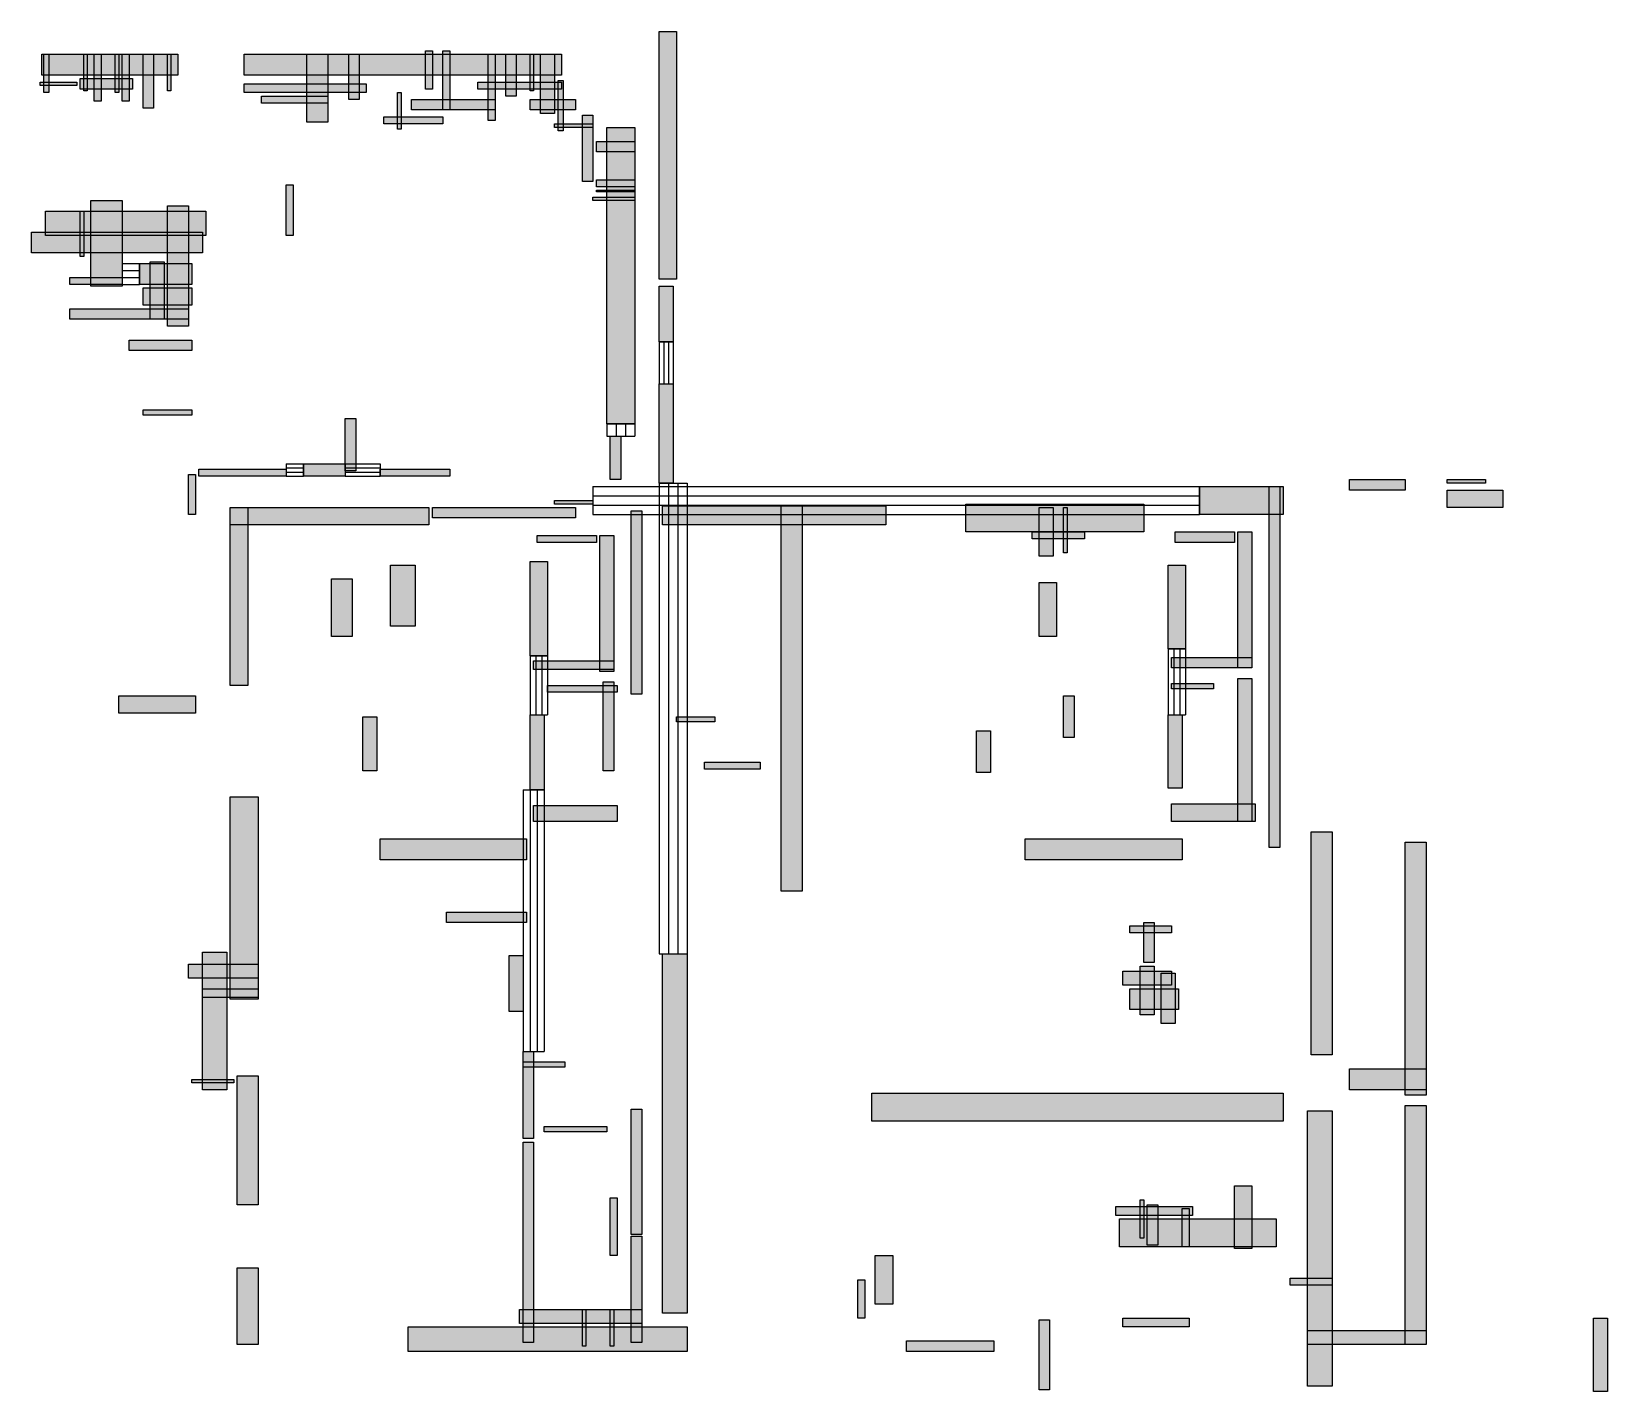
# Model space of a CAD drawing. Header units: millimetres. Extents: x 211 to 12232, y 933 to 12628.
# Drawn here: x 4277 to 12232, y 5764 to 12628 of the extents above; entities that cross this region are included whole.
import ezdxf

# ---------------------------------------------------------------- set-up
doc = ezdxf.new("R2010")
doc.units = ezdxf.units.MM
doc.layers.add('WALL', color=7, linetype='Continuous')
doc.layers.add('WINDOW', color=5, linetype='Continuous')

msp = doc.modelspace()

# ---------------------------------------------------------------- hatches: boundary and pattern name
at = {"layer": 'WALL'}
h = msp.add_hatch(color=256, dxfattribs=at)
h.dxf.hatch_style = 1
h.paths.add_polyline_path([(7444.8, 12628), (7532.8, 12628), (7532.8, 11378.4), (7444.8, 11378.4)])
h = msp.add_hatch(color=256, dxfattribs=at)
h.dxf.hatch_style = 1
h.paths.add_polyline_path([(4329.6, 12513.6), (5016, 12513.6), (5016, 12408), (4329.6, 12408)])
h = msp.add_hatch(color=256, dxfattribs=at)
h.dxf.hatch_style = 1
h.paths.add_polyline_path([(4338.4, 12513.6), (4364.8, 12513.6), (4364.8, 12320), (4338.4, 12320)])
h = msp.add_hatch(color=256, dxfattribs=at)
h.dxf.hatch_style = 1
h.paths.add_polyline_path([(4540.8, 12513.6), (4558.4, 12513.6), (4558.4, 12328.8), (4540.8, 12328.8)])
h = msp.add_hatch(color=256, dxfattribs=at)
h.dxf.hatch_style = 1
h.paths.add_polyline_path([(4593.6, 12513.6), (4628.8, 12513.6), (4628.8, 12276), (4593.6, 12276)])
h = msp.add_hatch(color=256, dxfattribs=at)
h.dxf.hatch_style = 1
h.paths.add_polyline_path([(4699.2, 12513.6), (4716.8, 12513.6), (4716.8, 12320), (4699.2, 12320)])
h = msp.add_hatch(color=256, dxfattribs=at)
h.dxf.hatch_style = 1
h.paths.add_polyline_path([(4734.4, 12513.6), (4769.6, 12513.6), (4769.6, 12276), (4734.4, 12276)])
h = msp.add_hatch(color=256, dxfattribs=at)
h.dxf.hatch_style = 1
h.paths.add_polyline_path([(4840, 12513.6), (4892.8, 12513.6), (4892.8, 12240.8), (4840, 12240.8)])
h = msp.add_hatch(color=256, dxfattribs=at)
h.dxf.hatch_style = 1
h.paths.add_polyline_path([(4963.2, 12513.6), (4980.8, 12513.6), (4980.8, 12328.8), (4963.2, 12328.8)])
h = msp.add_hatch(color=256, dxfattribs=at)
h.dxf.hatch_style = 1
h.paths.add_polyline_path([(5350.4, 12513.6), (6952, 12513.6), (6952, 12408), (5350.4, 12408)])
h = msp.add_hatch(color=256, dxfattribs=at)
h.dxf.hatch_style = 1
h.paths.add_polyline_path([(5667.2, 12513.6), (5772.8, 12513.6), (5772.8, 12170.4), (5667.2, 12170.4)])
h = msp.add_hatch(color=256, dxfattribs=at)
h.dxf.hatch_style = 1
h.paths.add_polyline_path([(5878.4, 12513.6), (5931.2, 12513.6), (5931.2, 12284.8), (5878.4, 12284.8)])
h = msp.add_hatch(color=256, dxfattribs=at)
h.dxf.hatch_style = 1
h.paths.add_polyline_path([(6265.6, 12531.2), (6300.8, 12531.2), (6300.8, 12337.6), (6265.6, 12337.6)])
h = msp.add_hatch(color=256, dxfattribs=at)
h.dxf.hatch_style = 1
h.paths.add_polyline_path([(6353.6, 12531.2), (6388.8, 12531.2), (6388.8, 12232), (6353.6, 12232)])
h = msp.add_hatch(color=256, dxfattribs=at)
h.dxf.hatch_style = 1
h.paths.add_polyline_path([(6582.4, 12513.6), (6617.6, 12513.6), (6617.6, 12179.2), (6582.4, 12179.2)])
h = msp.add_hatch(color=256, dxfattribs=at)
h.dxf.hatch_style = 1
h.paths.add_polyline_path([(6670.4, 12513.6), (6723.2, 12513.6), (6723.2, 12302.4), (6670.4, 12302.4)])
h = msp.add_hatch(color=256, dxfattribs=at)
h.dxf.hatch_style = 1
h.paths.add_polyline_path([(6793.6, 12513.6), (6811.2, 12513.6), (6811.2, 12328.8), (6793.6, 12328.8)])
h = msp.add_hatch(color=256, dxfattribs=at)
h.dxf.hatch_style = 1
h.paths.add_polyline_path([(6846.4, 12513.6), (6916.8, 12513.6), (6916.8, 12214.4), (6846.4, 12214.4)])
h = msp.add_hatch(color=256, dxfattribs=at)
h.dxf.hatch_style = 1
h.paths.add_polyline_path([(4320.8, 12372.8), (4505.6, 12372.8), (4505.6, 12355.2), (4320.8, 12355.2)])
h = msp.add_hatch(color=256, dxfattribs=at)
h.dxf.hatch_style = 1
h.paths.add_polyline_path([(4523.2, 12390.4), (4787.2, 12390.4), (4787.2, 12337.6), (4523.2, 12337.6)])
h = msp.add_hatch(color=256, dxfattribs=at)
h.dxf.hatch_style = 1
h.paths.add_polyline_path([(5350.4, 12364), (5966.4, 12364), (5966.4, 12320), (5350.4, 12320)])
h = msp.add_hatch(color=256, dxfattribs=at)
h.dxf.hatch_style = 1
h.paths.add_polyline_path([(6529.6, 12372.8), (6952, 12372.8), (6952, 12337.6), (6529.6, 12337.6)])
h = msp.add_hatch(color=256, dxfattribs=at)
h.dxf.hatch_style = 1
h.paths.add_polyline_path([(6934.4, 12381.6), (6960.8, 12381.6), (6960.8, 12126.4), (6934.4, 12126.4)])
h = msp.add_hatch(color=256, dxfattribs=at)
h.dxf.hatch_style = 1
h.paths.add_polyline_path([(5438.4, 12302.4), (5772.8, 12302.4), (5772.8, 12267.2), (5438.4, 12267.2)])
h = msp.add_hatch(color=256, dxfattribs=at)
h.dxf.hatch_style = 1
h.paths.add_polyline_path([(6124.8, 12320), (6142.4, 12320), (6142.4, 12135.2), (6124.8, 12135.2)])
h = msp.add_hatch(color=256, dxfattribs=at)
h.dxf.hatch_style = 1
h.paths.add_polyline_path([(6195.2, 12284.8), (6617.6, 12284.8), (6617.6, 12232), (6195.2, 12232)])
h = msp.add_hatch(color=256, dxfattribs=at)
h.dxf.hatch_style = 1
h.paths.add_polyline_path([(6793.6, 12284.8), (7022.4, 12284.8), (7022.4, 12232), (6793.6, 12232)])
h = msp.add_hatch(color=256, dxfattribs=at)
h.dxf.hatch_style = 1
h.paths.add_polyline_path([(6054.4, 12196.8), (6353.6, 12196.8), (6353.6, 12161.6), (6054.4, 12161.6)])
h = msp.add_hatch(color=256, dxfattribs=at)
h.dxf.hatch_style = 1
h.paths.add_polyline_path([(7057.6, 12205.6), (7110.4, 12205.6), (7110.4, 11871.2), (7057.6, 11871.2)])
h = msp.add_hatch(color=256, dxfattribs=at)
h.dxf.hatch_style = 1
h.paths.add_polyline_path([(6916.8, 12161.6), (7110.4, 12161.6), (7110.4, 12144), (6916.8, 12144)])
h = msp.add_hatch(color=256, dxfattribs=at)
h.dxf.hatch_style = 1
h.paths.add_polyline_path([(7180.8, 12144), (7321.6, 12144), (7321.6, 10648), (7180.8, 10648)])
h = msp.add_hatch(color=256, dxfattribs=at)
h.dxf.hatch_style = 1
h.paths.add_polyline_path([(7128, 12073.6), (7321.6, 12073.6), (7321.6, 12020.8), (7128, 12020.8)])
h = msp.add_hatch(color=256, dxfattribs=at)
h.dxf.hatch_style = 1
h.paths.add_polyline_path([(5561.6, 11853.6), (5596.8, 11853.6), (5596.8, 11598.4), (5561.6, 11598.4)])
h = msp.add_hatch(color=256, dxfattribs=at)
h.dxf.hatch_style = 1
h.paths.add_polyline_path([(7128, 11880), (7321.6, 11880), (7321.6, 11844.8), (7128, 11844.8)])
h = msp.add_hatch(color=256, dxfattribs=at)
h.dxf.hatch_style = 1
h.paths.add_polyline_path([(4576, 11774.4), (4734.4, 11774.4), (4734.4, 11343.2), (4576, 11343.2)])
h = msp.add_hatch(color=256, dxfattribs=at)
h.dxf.hatch_style = 1
h.paths.add_polyline_path([(7110.4, 11792), (7321.6, 11792), (7321.6, 11774.4), (7110.4, 11774.4)])
h = msp.add_hatch(color=256, dxfattribs=at)
h.dxf.hatch_style = 1
h.paths.add_polyline_path([(7128, 11827.2), (7321.6, 11827.2), (7321.6, 11818.4), (7128, 11818.4)])
h = msp.add_hatch(color=256, dxfattribs=at)
h.dxf.hatch_style = 1
h.paths.add_polyline_path([(4347.2, 11721.6), (5156.8, 11721.6), (5156.8, 11598.4), (4347.2, 11598.4)])
h = msp.add_hatch(color=256, dxfattribs=at)
h.dxf.hatch_style = 1
h.paths.add_polyline_path([(4523.2, 11721.6), (4540.8, 11721.6), (4540.8, 11492.8), (4523.2, 11492.8)])
h = msp.add_hatch(color=256, dxfattribs=at)
h.dxf.hatch_style = 1
h.paths.add_polyline_path([(4963.2, 11748), (5068.8, 11748), (5068.8, 11140.8), (4963.2, 11140.8)])
h = msp.add_hatch(color=256, dxfattribs=at)
h.dxf.hatch_style = 1
h.paths.add_polyline_path([(4276.8, 11616), (5139.2, 11616), (5139.2, 11510.4), (4276.8, 11510.4)])
h = msp.add_hatch(color=256, dxfattribs=at)
h.dxf.hatch_style = 1
h.paths.add_polyline_path([(4822.4, 11457.6), (5086.4, 11457.6), (5086.4, 11352), (4822.4, 11352)])
h = msp.add_hatch(color=256, dxfattribs=at)
h.dxf.hatch_style = 1
h.paths.add_polyline_path([(4875.2, 11466.4), (4945.6, 11466.4), (4945.6, 11176), (4875.2, 11176)])
h = msp.add_hatch(color=256, dxfattribs=at)
h.dxf.hatch_style = 1
h.paths.add_polyline_path([(4470.4, 11387.2), (4734.4, 11387.2), (4734.4, 11352), (4470.4, 11352)])
h = msp.add_hatch(color=256, dxfattribs=at)
h.dxf.hatch_style = 1
h.paths.add_polyline_path([(4840, 11334.4), (5086.4, 11334.4), (5086.4, 11246.4), (4840, 11246.4)])
h = msp.add_hatch(color=256, dxfattribs=at)
h.dxf.hatch_style = 1
h.paths.add_polyline_path([(7444.8, 11343.2), (7515.2, 11343.2), (7515.2, 11061.6), (7444.8, 11061.6)])
h = msp.add_hatch(color=256, dxfattribs=at)
h.dxf.hatch_style = 1
h.paths.add_polyline_path([(4470.4, 11228.8), (5068.8, 11228.8), (5068.8, 11176), (4470.4, 11176)])
h = msp.add_hatch(color=256, dxfattribs=at)
h.dxf.hatch_style = 1
h.paths.add_polyline_path([(4769.6, 11070.4), (5086.4, 11070.4), (5086.4, 11017.6), (4769.6, 11017.6)])
h = msp.add_hatch(color=256, dxfattribs=at)
h.dxf.hatch_style = 1
h.paths.add_polyline_path([(7444.8, 10850.4), (7515.2, 10850.4), (7515.2, 10348.8), (7444.8, 10348.8)])
h = msp.add_hatch(color=256, dxfattribs=at)
h.dxf.hatch_style = 1
h.paths.add_polyline_path([(4840, 10718.4), (5086.4, 10718.4), (5086.4, 10692), (4840, 10692)])
h = msp.add_hatch(color=256, dxfattribs=at)
h.dxf.hatch_style = 1
h.paths.add_polyline_path([(5860.8, 10674.4), (5913.6, 10674.4), (5913.6, 10410.4), (5860.8, 10410.4)])
h = msp.add_hatch(color=256, dxfattribs=at)
h.dxf.hatch_style = 1
h.paths.add_polyline_path([(7198.4, 10586.4), (7251.2, 10586.4), (7251.2, 10366.4), (7198.4, 10366.4)])
h = msp.add_hatch(color=256, dxfattribs=at)
h.dxf.hatch_style = 1
h.paths.add_polyline_path([(5649.6, 10445.6), (5860.8, 10445.6), (5860.8, 10384), (5649.6, 10384)])
h = msp.add_hatch(color=256, dxfattribs=at)
h.dxf.hatch_style = 1
h.paths.add_polyline_path([(5068.8, 10392.8), (5104, 10392.8), (5104, 10190.4), (5068.8, 10190.4)])
h = msp.add_hatch(color=256, dxfattribs=at)
h.dxf.hatch_style = 1
h.paths.add_polyline_path([(5121.6, 10419.2), (5561.6, 10419.2), (5561.6, 10384), (5121.6, 10384)])
h = msp.add_hatch(color=256, dxfattribs=at)
h.dxf.hatch_style = 1
h.paths.add_polyline_path([(6036.8, 10419.2), (6388.8, 10419.2), (6388.8, 10384), (6036.8, 10384)])
h = msp.add_hatch(color=256, dxfattribs=at)
h.dxf.hatch_style = 1
h.paths.add_polyline_path([(10929.6, 10366.4), (11211.2, 10366.4), (11211.2, 10313.6), (10929.6, 10313.6)])
h = msp.add_hatch(color=256, dxfattribs=at)
h.dxf.hatch_style = 1
h.paths.add_polyline_path([(11422.4, 10366.4), (11616, 10366.4), (11616, 10348.8), (11422.4, 10348.8)])
h = msp.add_hatch(color=256, dxfattribs=at)
h.dxf.hatch_style = 1
h.paths.add_polyline_path([(10172.8, 10331.2), (10595.2, 10331.2), (10595.2, 10190.4), (10172.8, 10190.4)])
h = msp.add_hatch(color=256, dxfattribs=at)
h.dxf.hatch_style = 1
h.paths.add_polyline_path([(10524.8, 10331.2), (10577.6, 10331.2), (10577.6, 8509.6), (10524.8, 8509.6)])
h = msp.add_hatch(color=256, dxfattribs=at)
h.dxf.hatch_style = 1
h.paths.add_polyline_path([(11422.4, 10313.6), (11704, 10313.6), (11704, 10225.6), (11422.4, 10225.6)])
h = msp.add_hatch(color=256, dxfattribs=at)
h.dxf.hatch_style = 1
h.paths.add_polyline_path([(5280, 10225.6), (6283.2, 10225.6), (6283.2, 10137.6), (5280, 10137.6)])
h = msp.add_hatch(color=256, dxfattribs=at)
h.dxf.hatch_style = 1
h.paths.add_polyline_path([(5280, 10225.6), (5368, 10225.6), (5368, 9328), (5280, 9328)])
h = msp.add_hatch(color=256, dxfattribs=at)
h.dxf.hatch_style = 1
h.paths.add_polyline_path([(6300.8, 10225.6), (7022.4, 10225.6), (7022.4, 10172.8), (6300.8, 10172.8)])
h = msp.add_hatch(color=256, dxfattribs=at)
h.dxf.hatch_style = 1
h.paths.add_polyline_path([(6916.8, 10260.8), (7110.4, 10260.8), (7110.4, 10243.2), (6916.8, 10243.2)])
h = msp.add_hatch(color=256, dxfattribs=at)
h.dxf.hatch_style = 1
h.paths.add_polyline_path([(7304, 10208), (7356.8, 10208), (7356.8, 9284), (7304, 9284)])
h = msp.add_hatch(color=256, dxfattribs=at)
h.dxf.hatch_style = 1
h.paths.add_polyline_path([(7462.4, 10234.4), (8588.8, 10234.4), (8588.8, 10137.6), (7462.4, 10137.6)])
h = msp.add_hatch(color=256, dxfattribs=at)
h.dxf.hatch_style = 1
h.paths.add_polyline_path([(8060.8, 10234.4), (8166.4, 10234.4), (8166.4, 8289.6), (8060.8, 8289.6)])
h = msp.add_hatch(color=256, dxfattribs=at)
h.dxf.hatch_style = 1
h.paths.add_polyline_path([(8993.6, 10243.2), (9891.2, 10243.2), (9891.2, 10102.4), (8993.6, 10102.4)])
h = msp.add_hatch(color=256, dxfattribs=at)
h.dxf.hatch_style = 1
h.paths.add_polyline_path([(9363.2, 10225.6), (9433.6, 10225.6), (9433.6, 9979.2), (9363.2, 9979.2)])
h = msp.add_hatch(color=256, dxfattribs=at)
h.dxf.hatch_style = 1
h.paths.add_polyline_path([(9486.4, 10225.6), (9504, 10225.6), (9504, 9996.8), (9486.4, 9996.8)])
h = msp.add_hatch(color=256, dxfattribs=at)
h.dxf.hatch_style = 1
h.paths.add_polyline_path([(6828.8, 10084.8), (7128, 10084.8), (7128, 10049.6), (6828.8, 10049.6)])
h = msp.add_hatch(color=256, dxfattribs=at)
h.dxf.hatch_style = 1
h.paths.add_polyline_path([(7145.6, 10084.8), (7216, 10084.8), (7216, 9398.4), (7145.6, 9398.4)])
h = msp.add_hatch(color=256, dxfattribs=at)
h.dxf.hatch_style = 1
h.paths.add_polyline_path([(9328, 10102.4), (9592, 10102.4), (9592, 10067.2), (9328, 10067.2)])
h = msp.add_hatch(color=256, dxfattribs=at)
h.dxf.hatch_style = 1
h.paths.add_polyline_path([(10049.6, 10102.4), (10348.8, 10102.4), (10348.8, 10049.6), (10049.6, 10049.6)])
h = msp.add_hatch(color=256, dxfattribs=at)
h.dxf.hatch_style = 1
h.paths.add_polyline_path([(10366.4, 10102.4), (10436.8, 10102.4), (10436.8, 9416), (10366.4, 9416)])
h = msp.add_hatch(color=256, dxfattribs=at)
h.dxf.hatch_style = 1
h.paths.add_polyline_path([(6793.6, 9952.8), (6881.6, 9952.8), (6881.6, 9477.6), (6793.6, 9477.6)])
h = msp.add_hatch(color=256, dxfattribs=at)
h.dxf.hatch_style = 1
h.paths.add_polyline_path([(5790.4, 9864.8), (5896, 9864.8), (5896, 9574.4), (5790.4, 9574.4)])
h = msp.add_hatch(color=256, dxfattribs=at)
h.dxf.hatch_style = 1
h.paths.add_polyline_path([(6089.6, 9935.2), (6212.8, 9935.2), (6212.8, 9627.2), (6089.6, 9627.2)])
h = msp.add_hatch(color=256, dxfattribs=at)
h.dxf.hatch_style = 1
h.paths.add_polyline_path([(10014.4, 9935.2), (10102.4, 9935.2), (10102.4, 9512.8), (10014.4, 9512.8)])
h = msp.add_hatch(color=256, dxfattribs=at)
h.dxf.hatch_style = 1
h.paths.add_polyline_path([(9363.2, 9847.2), (9451.2, 9847.2), (9451.2, 9574.4), (9363.2, 9574.4)])
h = msp.add_hatch(color=256, dxfattribs=at)
h.dxf.hatch_style = 1
h.paths.add_polyline_path([(10032, 9468.8), (10436.8, 9468.8), (10436.8, 9416), (10032, 9416)])
h = msp.add_hatch(color=256, dxfattribs=at)
h.dxf.hatch_style = 1
h.paths.add_polyline_path([(6811.2, 9451.2), (7216, 9451.2), (7216, 9407.2), (6811.2, 9407.2)])
h = msp.add_hatch(color=256, dxfattribs=at)
h.dxf.hatch_style = 1
h.paths.add_polyline_path([(6881.6, 9328), (7233.6, 9328), (7233.6, 9292.8), (6881.6, 9292.8)])
h = msp.add_hatch(color=256, dxfattribs=at)
h.dxf.hatch_style = 1
h.paths.add_polyline_path([(7163.2, 9345.6), (7216, 9345.6), (7216, 8896.8), (7163.2, 8896.8)])
h = msp.add_hatch(color=256, dxfattribs=at)
h.dxf.hatch_style = 1
h.paths.add_polyline_path([(10032, 9336.8), (10243.2, 9336.8), (10243.2, 9310.4), (10032, 9310.4)])
h = msp.add_hatch(color=256, dxfattribs=at)
h.dxf.hatch_style = 1
h.paths.add_polyline_path([(10366.4, 9363.2), (10436.8, 9363.2), (10436.8, 8641.6), (10366.4, 8641.6)])
h = msp.add_hatch(color=256, dxfattribs=at)
h.dxf.hatch_style = 1
h.paths.add_polyline_path([(4716.8, 9275.2), (5104, 9275.2), (5104, 9187.2), (4716.8, 9187.2)])
h = msp.add_hatch(color=256, dxfattribs=at)
h.dxf.hatch_style = 1
h.paths.add_polyline_path([(9486.4, 9275.2), (9539.2, 9275.2), (9539.2, 9064), (9486.4, 9064)])
h = msp.add_hatch(color=256, dxfattribs=at)
h.dxf.hatch_style = 1
h.paths.add_polyline_path([(5948.8, 9169.6), (6019.2, 9169.6), (6019.2, 8896.8), (5948.8, 8896.8)])
h = msp.add_hatch(color=256, dxfattribs=at)
h.dxf.hatch_style = 1
h.paths.add_polyline_path([(6793.6, 9178.4), (6864, 9178.4), (6864, 8800), (6793.6, 8800)])
h = msp.add_hatch(color=256, dxfattribs=at)
h.dxf.hatch_style = 1
h.paths.add_polyline_path([(7532.8, 9169.6), (7726.4, 9169.6), (7726.4, 9143.2), (7532.8, 9143.2)])
h = msp.add_hatch(color=256, dxfattribs=at)
h.dxf.hatch_style = 1
h.paths.add_polyline_path([(10014.4, 9178.4), (10084.8, 9178.4), (10084.8, 8808.8), (10014.4, 8808.8)])
h = msp.add_hatch(color=256, dxfattribs=at)
h.dxf.hatch_style = 1
h.paths.add_polyline_path([(9046.4, 9099.2), (9116.8, 9099.2), (9116.8, 8888), (9046.4, 8888)])
h = msp.add_hatch(color=256, dxfattribs=at)
h.dxf.hatch_style = 1
h.paths.add_polyline_path([(7673.6, 8940.8), (7955.2, 8940.8), (7955.2, 8905.6), (7673.6, 8905.6)])
h = msp.add_hatch(color=256, dxfattribs=at)
h.dxf.hatch_style = 1
h.paths.add_polyline_path([(5280, 8764.8), (5420.8, 8764.8), (5420.8, 7744), (5280, 7744)])
h = msp.add_hatch(color=256, dxfattribs=at)
h.dxf.hatch_style = 1
h.paths.add_polyline_path([(6811.2, 8720.8), (7233.6, 8720.8), (7233.6, 8641.6), (6811.2, 8641.6)])
h = msp.add_hatch(color=256, dxfattribs=at)
h.dxf.hatch_style = 1
h.paths.add_polyline_path([(10032, 8729.6), (10454.4, 8729.6), (10454.4, 8641.6), (10032, 8641.6)])
h = msp.add_hatch(color=256, dxfattribs=at)
h.dxf.hatch_style = 1
h.paths.add_polyline_path([(6036.8, 8553.6), (6776, 8553.6), (6776, 8448), (6036.8, 8448)])
h = msp.add_hatch(color=256, dxfattribs=at)
h.dxf.hatch_style = 1
h.paths.add_polyline_path([(9292.8, 8553.6), (10084.8, 8553.6), (10084.8, 8448), (9292.8, 8448)])
h = msp.add_hatch(color=256, dxfattribs=at)
h.dxf.hatch_style = 1
h.paths.add_polyline_path([(10736, 8588.8), (10841.6, 8588.8), (10841.6, 7462.4), (10736, 7462.4)])
h = msp.add_hatch(color=256, dxfattribs=at)
h.dxf.hatch_style = 1
h.paths.add_polyline_path([(11211.2, 8536), (11316.8, 8536), (11316.8, 7260), (11211.2, 7260)])
h = msp.add_hatch(color=256, dxfattribs=at)
h.dxf.hatch_style = 1
h.paths.add_polyline_path([(6371.2, 8184), (6776, 8184), (6776, 8131.2), (6371.2, 8131.2)])
h = msp.add_hatch(color=256, dxfattribs=at)
h.dxf.hatch_style = 1
h.paths.add_polyline_path([(9891.2, 8131.2), (9944, 8131.2), (9944, 7928.8), (9891.2, 7928.8)])
h = msp.add_hatch(color=256, dxfattribs=at)
h.dxf.hatch_style = 1
h.paths.add_polyline_path([(9820.8, 8113.6), (10032, 8113.6), (10032, 8078.4), (9820.8, 8078.4)])
h = msp.add_hatch(color=256, dxfattribs=at)
h.dxf.hatch_style = 1
h.paths.add_polyline_path([(5139.2, 7981.6), (5262.4, 7981.6), (5262.4, 7286.4), (5139.2, 7286.4)])
h = msp.add_hatch(color=256, dxfattribs=at)
h.dxf.hatch_style = 1
h.paths.add_polyline_path([(6688, 7964), (6758.4, 7964), (6758.4, 7682.4), (6688, 7682.4)])
h = msp.add_hatch(color=256, dxfattribs=at)
h.dxf.hatch_style = 1
h.paths.add_polyline_path([(7462.4, 7972.8), (7585.6, 7972.8), (7585.6, 6160), (7462.4, 6160)])
h = msp.add_hatch(color=256, dxfattribs=at)
h.dxf.hatch_style = 1
h.paths.add_polyline_path([(5068.8, 7920), (5420.8, 7920), (5420.8, 7849.6), (5068.8, 7849.6)])
h = msp.add_hatch(color=256, dxfattribs=at)
h.dxf.hatch_style = 1
h.paths.add_polyline_path([(9785.6, 7884.8), (10032, 7884.8), (10032, 7814.4), (9785.6, 7814.4)])
h = msp.add_hatch(color=256, dxfattribs=at)
h.dxf.hatch_style = 1
h.paths.add_polyline_path([(9873.6, 7911.2), (9944, 7911.2), (9944, 7664.8), (9873.6, 7664.8)])
h = msp.add_hatch(color=256, dxfattribs=at)
h.dxf.hatch_style = 1
h.paths.add_polyline_path([(9979.2, 7876), (10049.6, 7876), (10049.6, 7620.8), (9979.2, 7620.8)])
h = msp.add_hatch(color=256, dxfattribs=at)
h.dxf.hatch_style = 1
h.paths.add_polyline_path([(5139.2, 7796.8), (5420.8, 7796.8), (5420.8, 7752.8), (5139.2, 7752.8)])
h = msp.add_hatch(color=256, dxfattribs=at)
h.dxf.hatch_style = 1
h.paths.add_polyline_path([(9820.8, 7796.8), (10067.2, 7796.8), (10067.2, 7691.2), (9820.8, 7691.2)])
h = msp.add_hatch(color=256, dxfattribs=at)
h.dxf.hatch_style = 1
h.paths.add_polyline_path([(6758.4, 7480), (6811.2, 7480), (6811.2, 7040), (6758.4, 7040)])
h = msp.add_hatch(color=256, dxfattribs=at)
h.dxf.hatch_style = 1
h.paths.add_polyline_path([(6758.4, 7427.2), (6969.6, 7427.2), (6969.6, 7400.8), (6758.4, 7400.8)])
h = msp.add_hatch(color=256, dxfattribs=at)
h.dxf.hatch_style = 1
h.paths.add_polyline_path([(5086.4, 7339.2), (5297.6, 7339.2), (5297.6, 7321.6), (5086.4, 7321.6)])
h = msp.add_hatch(color=256, dxfattribs=at)
h.dxf.hatch_style = 1
h.paths.add_polyline_path([(5315.2, 7356.8), (5420.8, 7356.8), (5420.8, 6705.6), (5315.2, 6705.6)])
h = msp.add_hatch(color=256, dxfattribs=at)
h.dxf.hatch_style = 1
h.paths.add_polyline_path([(10929.6, 7392), (11316.8, 7392), (11316.8, 7286.4), (10929.6, 7286.4)])
h = msp.add_hatch(color=256, dxfattribs=at)
h.dxf.hatch_style = 1
h.paths.add_polyline_path([(8518.4, 7268.8), (10595.2, 7268.8), (10595.2, 7128), (8518.4, 7128)])
h = msp.add_hatch(color=256, dxfattribs=at)
h.dxf.hatch_style = 1
h.paths.add_polyline_path([(7304, 7189.6), (7356.8, 7189.6), (7356.8, 6556), (7304, 6556)])
h = msp.add_hatch(color=256, dxfattribs=at)
h.dxf.hatch_style = 1
h.paths.add_polyline_path([(10718.4, 7180.8), (10841.6, 7180.8), (10841.6, 5790.4), (10718.4, 5790.4)])
h = msp.add_hatch(color=256, dxfattribs=at)
h.dxf.hatch_style = 1
h.paths.add_polyline_path([(11211.2, 7207.2), (11316.8, 7207.2), (11316.8, 6001.6), (11211.2, 6001.6)])
h = msp.add_hatch(color=256, dxfattribs=at)
h.dxf.hatch_style = 1
h.paths.add_polyline_path([(6864, 7101.6), (7180.8, 7101.6), (7180.8, 7075.2), (6864, 7075.2)])
h = msp.add_hatch(color=256, dxfattribs=at)
h.dxf.hatch_style = 1
h.paths.add_polyline_path([(6758.4, 7022.4), (6811.2, 7022.4), (6811.2, 6010.4), (6758.4, 6010.4)])
h = msp.add_hatch(color=256, dxfattribs=at)
h.dxf.hatch_style = 1
h.paths.add_polyline_path([(10348.8, 6802.4), (10436.8, 6802.4), (10436.8, 6485.6), (10348.8, 6485.6)])
h = msp.add_hatch(color=256, dxfattribs=at)
h.dxf.hatch_style = 1
h.paths.add_polyline_path([(7198.4, 6740.8), (7233.6, 6740.8), (7233.6, 6450.4), (7198.4, 6450.4)])
h = msp.add_hatch(color=256, dxfattribs=at)
h.dxf.hatch_style = 1
h.paths.add_polyline_path([(9750.4, 6696.8), (10137.6, 6696.8), (10137.6, 6652.8), (9750.4, 6652.8)])
h = msp.add_hatch(color=256, dxfattribs=at)
h.dxf.hatch_style = 1
h.paths.add_polyline_path([(9873.6, 6732), (9891.2, 6732), (9891.2, 6538.4), (9873.6, 6538.4)])
h = msp.add_hatch(color=256, dxfattribs=at)
h.dxf.hatch_style = 1
h.paths.add_polyline_path([(9908.8, 6705.6), (9961.6, 6705.6), (9961.6, 6503.2), (9908.8, 6503.2)])
h = msp.add_hatch(color=256, dxfattribs=at)
h.dxf.hatch_style = 1
h.paths.add_polyline_path([(10084.8, 6688), (10120, 6688), (10120, 6494.4), (10084.8, 6494.4)])
h = msp.add_hatch(color=256, dxfattribs=at)
h.dxf.hatch_style = 1
h.paths.add_polyline_path([(9768, 6635.2), (10560, 6635.2), (10560, 6494.4), (9768, 6494.4)])
h = msp.add_hatch(color=256, dxfattribs=at)
h.dxf.hatch_style = 1
h.paths.add_polyline_path([(7304, 6547.2), (7356.8, 6547.2), (7356.8, 6010.4), (7304, 6010.4)])
h = msp.add_hatch(color=256, dxfattribs=at)
h.dxf.hatch_style = 1
h.paths.add_polyline_path([(8536, 6450.4), (8624, 6450.4), (8624, 6204), (8536, 6204)])
h = msp.add_hatch(color=256, dxfattribs=at)
h.dxf.hatch_style = 1
h.paths.add_polyline_path([(5315.2, 6388.8), (5420.8, 6388.8), (5420.8, 6001.6), (5315.2, 6001.6)])
h = msp.add_hatch(color=256, dxfattribs=at)
h.dxf.hatch_style = 1
h.paths.add_polyline_path([(8448, 6327.2), (8483.2, 6327.2), (8483.2, 6133.6), (8448, 6133.6)])
h = msp.add_hatch(color=256, dxfattribs=at)
h.dxf.hatch_style = 1
h.paths.add_polyline_path([(10630.4, 6336), (10841.6, 6336), (10841.6, 6300.8), (10630.4, 6300.8)])
h = msp.add_hatch(color=256, dxfattribs=at)
h.dxf.hatch_style = 1
h.paths.add_polyline_path([(6740.8, 6177.6), (7356.8, 6177.6), (7356.8, 6107.2), (6740.8, 6107.2)])
h = msp.add_hatch(color=256, dxfattribs=at)
h.dxf.hatch_style = 1
h.paths.add_polyline_path([(7057.6, 6177.6), (7075.2, 6177.6), (7075.2, 5992.8), (7057.6, 5992.8)])
h = msp.add_hatch(color=256, dxfattribs=at)
h.dxf.hatch_style = 1
h.paths.add_polyline_path([(7198.4, 6177.6), (7216, 6177.6), (7216, 5992.8), (7198.4, 5992.8)])
h = msp.add_hatch(color=256, dxfattribs=at)
h.dxf.hatch_style = 1
h.paths.add_polyline_path([(9785.6, 6133.6), (10120, 6133.6), (10120, 6089.6), (9785.6, 6089.6)])
h = msp.add_hatch(color=256, dxfattribs=at)
h.dxf.hatch_style = 1
h.paths.add_polyline_path([(12161.6, 6133.6), (12232, 6133.6), (12232, 5764), (12161.6, 5764)])
h = msp.add_hatch(color=256, dxfattribs=at)
h.dxf.hatch_style = 1
h.paths.add_polyline_path([(6177.6, 6089.6), (7585.6, 6089.6), (7585.6, 5966.4), (6177.6, 5966.4)])
h = msp.add_hatch(color=256, dxfattribs=at)
h.dxf.hatch_style = 1
h.paths.add_polyline_path([(9363.2, 6124.8), (9416, 6124.8), (9416, 5772.8), (9363.2, 5772.8)])
h = msp.add_hatch(color=256, dxfattribs=at)
h.dxf.hatch_style = 1
h.paths.add_polyline_path([(10718.4, 6072), (11316.8, 6072), (11316.8, 6001.6), (10718.4, 6001.6)])
h = msp.add_hatch(color=256, dxfattribs=at)
h.dxf.hatch_style = 1
h.paths.add_polyline_path([(8694.4, 6019.2), (9134.4, 6019.2), (9134.4, 5966.4), (8694.4, 5966.4)])

# ---------------------------------------------------------------- linework, layer by layer
for points in [[(7444.8, 12628), (7532.8, 12628), (7532.8, 11378.4), (7444.8, 11378.4)], [(4329.6, 12513.6), (5016, 12513.6), (5016, 12408), (4329.6, 12408)], [(4338.4, 12513.6), (4364.8, 12513.6), (4364.8, 12320), (4338.4, 12320)], [(4540.8, 12513.6), (4558.4, 12513.6), (4558.4, 12328.8), (4540.8, 12328.8)], [(4593.6, 12513.6), (4628.8, 12513.6), (4628.8, 12276), (4593.6, 12276)], [(4699.2, 12513.6), (4716.8, 12513.6), (4716.8, 12320), (4699.2, 12320)], [(4734.4, 12513.6), (4769.6, 12513.6), (4769.6, 12276), (4734.4, 12276)], [(4840, 12513.6), (4892.8, 12513.6), (4892.8, 12240.8), (4840, 12240.8)], [(4963.2, 12513.6), (4980.8, 12513.6), (4980.8, 12328.8), (4963.2, 12328.8)], [(5350.4, 12513.6), (6952, 12513.6), (6952, 12408), (5350.4, 12408)], [(5667.2, 12513.6), (5772.8, 12513.6), (5772.8, 12170.4), (5667.2, 12170.4)], [(5878.4, 12513.6), (5931.2, 12513.6), (5931.2, 12284.8), (5878.4, 12284.8)], [(6265.6, 12531.2), (6300.8, 12531.2), (6300.8, 12337.6), (6265.6, 12337.6)], [(6353.6, 12531.2), (6388.8, 12531.2), (6388.8, 12232), (6353.6, 12232)], [(6582.4, 12513.6), (6617.6, 12513.6), (6617.6, 12179.2), (6582.4, 12179.2)], [(6670.4, 12513.6), (6723.2, 12513.6), (6723.2, 12302.4), (6670.4, 12302.4)], [(6793.6, 12513.6), (6811.2, 12513.6), (6811.2, 12328.8), (6793.6, 12328.8)], [(6846.4, 12513.6), (6916.8, 12513.6), (6916.8, 12214.4), (6846.4, 12214.4)], [(4320.8, 12372.8), (4505.6, 12372.8), (4505.6, 12355.2), (4320.8, 12355.2)], [(4523.2, 12390.4), (4787.2, 12390.4), (4787.2, 12337.6), (4523.2, 12337.6)], [(5350.4, 12364), (5966.4, 12364), (5966.4, 12320), (5350.4, 12320)], [(6529.6, 12372.8), (6952, 12372.8), (6952, 12337.6), (6529.6, 12337.6)], [(6934.4, 12381.6), (6960.8, 12381.6), (6960.8, 12126.4), (6934.4, 12126.4)], [(5438.4, 12302.4), (5772.8, 12302.4), (5772.8, 12267.2), (5438.4, 12267.2)], [(6124.8, 12320), (6142.4, 12320), (6142.4, 12135.2), (6124.8, 12135.2)], [(6195.2, 12284.8), (6617.6, 12284.8), (6617.6, 12232), (6195.2, 12232)], [(6793.6, 12284.8), (7022.4, 12284.8), (7022.4, 12232), (6793.6, 12232)], [(6054.4, 12196.8), (6353.6, 12196.8), (6353.6, 12161.6), (6054.4, 12161.6)], [(7057.6, 12205.6), (7110.4, 12205.6), (7110.4, 11871.2), (7057.6, 11871.2)], [(6916.8, 12161.6), (7110.4, 12161.6), (7110.4, 12144), (6916.8, 12144)], [(7180.8, 12144), (7321.6, 12144), (7321.6, 10648), (7180.8, 10648)], [(7128, 12073.6), (7321.6, 12073.6), (7321.6, 12020.8), (7128, 12020.8)], [(5561.6, 11853.6), (5596.8, 11853.6), (5596.8, 11598.4), (5561.6, 11598.4)], [(7128, 11880), (7321.6, 11880), (7321.6, 11844.8), (7128, 11844.8)], [(4576, 11774.4), (4734.4, 11774.4), (4734.4, 11343.2), (4576, 11343.2)], [(7110.4, 11792), (7321.6, 11792), (7321.6, 11774.4), (7110.4, 11774.4)], [(7128, 11827.2), (7321.6, 11827.2), (7321.6, 11818.4), (7128, 11818.4)], [(4347.2, 11721.6), (5156.8, 11721.6), (5156.8, 11598.4), (4347.2, 11598.4)], [(4523.2, 11721.6), (4540.8, 11721.6), (4540.8, 11492.8), (4523.2, 11492.8)], [(4963.2, 11748), (5068.8, 11748), (5068.8, 11140.8), (4963.2, 11140.8)], [(4276.8, 11616), (5139.2, 11616), (5139.2, 11510.4), (4276.8, 11510.4)], [(4822.4, 11457.6), (5086.4, 11457.6), (5086.4, 11352), (4822.4, 11352)], [(4875.2, 11466.4), (4945.6, 11466.4), (4945.6, 11176), (4875.2, 11176)], [(4470.4, 11387.2), (4734.4, 11387.2), (4734.4, 11352), (4470.4, 11352)], [(4840, 11334.4), (5086.4, 11334.4), (5086.4, 11246.4), (4840, 11246.4)], [(7444.8, 11343.2), (7515.2, 11343.2), (7515.2, 11061.6), (7444.8, 11061.6)], [(4470.4, 11228.8), (5068.8, 11228.8), (5068.8, 11176), (4470.4, 11176)], [(4769.6, 11070.4), (5086.4, 11070.4), (5086.4, 11017.6), (4769.6, 11017.6)], [(7444.8, 10850.4), (7515.2, 10850.4), (7515.2, 10348.8), (7444.8, 10348.8)], [(4840, 10718.4), (5086.4, 10718.4), (5086.4, 10692), (4840, 10692)], [(5860.8, 10674.4), (5913.6, 10674.4), (5913.6, 10410.4), (5860.8, 10410.4)], [(7198.4, 10586.4), (7251.2, 10586.4), (7251.2, 10366.4), (7198.4, 10366.4)], [(5649.6, 10445.6), (5860.8, 10445.6), (5860.8, 10384), (5649.6, 10384)], [(5068.8, 10392.8), (5104, 10392.8), (5104, 10190.4), (5068.8, 10190.4)], [(5121.6, 10419.2), (5561.6, 10419.2), (5561.6, 10384), (5121.6, 10384)], [(6036.8, 10419.2), (6388.8, 10419.2), (6388.8, 10384), (6036.8, 10384)], [(10929.6, 10366.4), (11211.2, 10366.4), (11211.2, 10313.6), (10929.6, 10313.6)], [(11422.4, 10366.4), (11616, 10366.4), (11616, 10348.8), (11422.4, 10348.8)], [(10172.8, 10331.2), (10595.2, 10331.2), (10595.2, 10190.4), (10172.8, 10190.4)], [(10524.8, 10331.2), (10577.6, 10331.2), (10577.6, 8509.6), (10524.8, 8509.6)], [(11422.4, 10313.6), (11704, 10313.6), (11704, 10225.6), (11422.4, 10225.6)], [(5280, 10225.6), (6283.2, 10225.6), (6283.2, 10137.6), (5280, 10137.6)], [(5280, 10225.6), (5368, 10225.6), (5368, 9328), (5280, 9328)], [(6300.8, 10225.6), (7022.4, 10225.6), (7022.4, 10172.8), (6300.8, 10172.8)], [(6916.8, 10260.8), (7110.4, 10260.8), (7110.4, 10243.2), (6916.8, 10243.2)], [(7304, 10208), (7356.8, 10208), (7356.8, 9284), (7304, 9284)], [(7462.4, 10234.4), (8588.8, 10234.4), (8588.8, 10137.6), (7462.4, 10137.6)], [(8060.8, 10234.4), (8166.4, 10234.4), (8166.4, 8289.6), (8060.8, 8289.6)], [(8993.6, 10243.2), (9891.2, 10243.2), (9891.2, 10102.4), (8993.6, 10102.4)], [(9363.2, 10225.6), (9433.6, 10225.6), (9433.6, 9979.2), (9363.2, 9979.2)], [(9486.4, 10225.6), (9504, 10225.6), (9504, 9996.8), (9486.4, 9996.8)], [(6828.8, 10084.8), (7128, 10084.8), (7128, 10049.6), (6828.8, 10049.6)], [(7145.6, 10084.8), (7216, 10084.8), (7216, 9398.4), (7145.6, 9398.4)], [(9328, 10102.4), (9592, 10102.4), (9592, 10067.2), (9328, 10067.2)], [(10049.6, 10102.4), (10348.8, 10102.4), (10348.8, 10049.6), (10049.6, 10049.6)], [(10366.4, 10102.4), (10436.8, 10102.4), (10436.8, 9416), (10366.4, 9416)], [(6793.6, 9952.8), (6881.6, 9952.8), (6881.6, 9477.6), (6793.6, 9477.6)], [(5790.4, 9864.8), (5896, 9864.8), (5896, 9574.4), (5790.4, 9574.4)], [(6089.6, 9935.2), (6212.8, 9935.2), (6212.8, 9627.2), (6089.6, 9627.2)], [(10014.4, 9935.2), (10102.4, 9935.2), (10102.4, 9512.8), (10014.4, 9512.8)], [(9363.2, 9847.2), (9451.2, 9847.2), (9451.2, 9574.4), (9363.2, 9574.4)], [(10032, 9468.8), (10436.8, 9468.8), (10436.8, 9416), (10032, 9416)], [(6811.2, 9451.2), (7216, 9451.2), (7216, 9407.2), (6811.2, 9407.2)], [(6881.6, 9328), (7233.6, 9328), (7233.6, 9292.8), (6881.6, 9292.8)], [(7163.2, 9345.6), (7216, 9345.6), (7216, 8896.8), (7163.2, 8896.8)], [(10032, 9336.8), (10243.2, 9336.8), (10243.2, 9310.4), (10032, 9310.4)], [(10366.4, 9363.2), (10436.8, 9363.2), (10436.8, 8641.6), (10366.4, 8641.6)], [(4716.8, 9275.2), (5104, 9275.2), (5104, 9187.2), (4716.8, 9187.2)], [(9486.4, 9275.2), (9539.2, 9275.2), (9539.2, 9064), (9486.4, 9064)], [(5948.8, 9169.6), (6019.2, 9169.6), (6019.2, 8896.8), (5948.8, 8896.8)], [(6793.6, 9178.4), (6864, 9178.4), (6864, 8800), (6793.6, 8800)], [(7532.8, 9169.6), (7726.4, 9169.6), (7726.4, 9143.2), (7532.8, 9143.2)], [(10014.4, 9178.4), (10084.8, 9178.4), (10084.8, 8808.8), (10014.4, 8808.8)], [(9046.4, 9099.2), (9116.8, 9099.2), (9116.8, 8888), (9046.4, 8888)], [(7673.6, 8940.8), (7955.2, 8940.8), (7955.2, 8905.6), (7673.6, 8905.6)], [(5280, 8764.8), (5420.8, 8764.8), (5420.8, 7744), (5280, 7744)], [(6811.2, 8720.8), (7233.6, 8720.8), (7233.6, 8641.6), (6811.2, 8641.6)], [(10032, 8729.6), (10454.4, 8729.6), (10454.4, 8641.6), (10032, 8641.6)], [(6036.8, 8553.6), (6776, 8553.6), (6776, 8448), (6036.8, 8448)], [(9292.8, 8553.6), (10084.8, 8553.6), (10084.8, 8448), (9292.8, 8448)], [(10736, 8588.8), (10841.6, 8588.8), (10841.6, 7462.4), (10736, 7462.4)], [(11211.2, 8536), (11316.8, 8536), (11316.8, 7260), (11211.2, 7260)], [(6371.2, 8184), (6776, 8184), (6776, 8131.2), (6371.2, 8131.2)], [(9891.2, 8131.2), (9944, 8131.2), (9944, 7928.8), (9891.2, 7928.8)], [(9820.8, 8113.6), (10032, 8113.6), (10032, 8078.4), (9820.8, 8078.4)], [(5139.2, 7981.6), (5262.4, 7981.6), (5262.4, 7286.4), (5139.2, 7286.4)], [(6688, 7964), (6758.4, 7964), (6758.4, 7682.4), (6688, 7682.4)], [(7462.4, 7972.8), (7585.6, 7972.8), (7585.6, 6160), (7462.4, 6160)], [(5068.8, 7920), (5420.8, 7920), (5420.8, 7849.6), (5068.8, 7849.6)], [(9785.6, 7884.8), (10032, 7884.8), (10032, 7814.4), (9785.6, 7814.4)], [(9873.6, 7911.2), (9944, 7911.2), (9944, 7664.8), (9873.6, 7664.8)], [(9979.2, 7876), (10049.6, 7876), (10049.6, 7620.8), (9979.2, 7620.8)], [(5139.2, 7796.8), (5420.8, 7796.8), (5420.8, 7752.8), (5139.2, 7752.8)], [(9820.8, 7796.8), (10067.2, 7796.8), (10067.2, 7691.2), (9820.8, 7691.2)], [(6758.4, 7480), (6811.2, 7480), (6811.2, 7040), (6758.4, 7040)], [(6758.4, 7427.2), (6969.6, 7427.2), (6969.6, 7400.8), (6758.4, 7400.8)], [(5086.4, 7339.2), (5297.6, 7339.2), (5297.6, 7321.6), (5086.4, 7321.6)], [(5315.2, 7356.8), (5420.8, 7356.8), (5420.8, 6705.6), (5315.2, 6705.6)], [(10929.6, 7392), (11316.8, 7392), (11316.8, 7286.4), (10929.6, 7286.4)], [(8518.4, 7268.8), (10595.2, 7268.8), (10595.2, 7128), (8518.4, 7128)], [(7304, 7189.6), (7356.8, 7189.6), (7356.8, 6556), (7304, 6556)], [(10718.4, 7180.8), (10841.6, 7180.8), (10841.6, 5790.4), (10718.4, 5790.4)], [(11211.2, 7207.2), (11316.8, 7207.2), (11316.8, 6001.6), (11211.2, 6001.6)], [(6864, 7101.6), (7180.8, 7101.6), (7180.8, 7075.2), (6864, 7075.2)], [(6758.4, 7022.4), (6811.2, 7022.4), (6811.2, 6010.4), (6758.4, 6010.4)], [(10348.8, 6802.4), (10436.8, 6802.4), (10436.8, 6485.6), (10348.8, 6485.6)], [(7198.4, 6740.8), (7233.6, 6740.8), (7233.6, 6450.4), (7198.4, 6450.4)], [(9750.4, 6696.8), (10137.6, 6696.8), (10137.6, 6652.8), (9750.4, 6652.8)], [(9873.6, 6732), (9891.2, 6732), (9891.2, 6538.4), (9873.6, 6538.4)], [(9908.8, 6705.6), (9961.6, 6705.6), (9961.6, 6503.2), (9908.8, 6503.2)], [(10084.8, 6688), (10120, 6688), (10120, 6494.4), (10084.8, 6494.4)], [(9768, 6635.2), (10560, 6635.2), (10560, 6494.4), (9768, 6494.4)], [(7304, 6547.2), (7356.8, 6547.2), (7356.8, 6010.4), (7304, 6010.4)], [(8536, 6450.4), (8624, 6450.4), (8624, 6204), (8536, 6204)], [(5315.2, 6388.8), (5420.8, 6388.8), (5420.8, 6001.6), (5315.2, 6001.6)], [(8448, 6327.2), (8483.2, 6327.2), (8483.2, 6133.6), (8448, 6133.6)], [(10630.4, 6336), (10841.6, 6336), (10841.6, 6300.8), (10630.4, 6300.8)], [(6740.8, 6177.6), (7356.8, 6177.6), (7356.8, 6107.2), (6740.8, 6107.2)], [(7057.6, 6177.6), (7075.2, 6177.6), (7075.2, 5992.8), (7057.6, 5992.8)], [(7198.4, 6177.6), (7216, 6177.6), (7216, 5992.8), (7198.4, 5992.8)], [(9785.6, 6133.6), (10120, 6133.6), (10120, 6089.6), (9785.6, 6089.6)], [(12161.6, 6133.6), (12232, 6133.6), (12232, 5764), (12161.6, 5764)], [(6177.6, 6089.6), (7585.6, 6089.6), (7585.6, 5966.4), (6177.6, 5966.4)], [(9363.2, 6124.8), (9416, 6124.8), (9416, 5772.8), (9363.2, 5772.8)], [(10718.4, 6072), (11316.8, 6072), (11316.8, 6001.6), (10718.4, 6001.6)], [(8694.4, 6019.2), (9134.4, 6019.2), (9134.4, 5966.4), (8694.4, 5966.4)]]:
    msp.add_lwpolyline(points, close=True, dxfattribs=at)
at = {"layer": 'WINDOW'}
for p, q in [((4734.4, 11457.6), (4822.4, 11457.6)), ((4734.4, 11457.6), (4734.4, 11352)), ((4822.4, 11457.6), (4822.4, 11352)), ((4734.4, 11422.4), (4822.4, 11422.4)), ((4734.4, 11387.2), (4822.4, 11387.2)), ((4734.4, 11352), (4822.4, 11352)), ((7444.8, 11061.6), (7444.8, 10850.4)), ((7444.8, 11061.6), (7515.2, 11061.6)), ((7468.3, 11061.6), (7468.3, 10850.4)), ((7491.7, 11061.6), (7491.7, 10850.4)), ((7515.2, 11061.6), (7515.2, 10850.4)), ((7444.8, 10850.4), (7515.2, 10850.4)), ((7180.8, 10648), (7180.8, 10586.4)), ((7180.8, 10648), (7321.6, 10648)), ((7180.8, 10586.4), (7321.6, 10586.4)), ((7227.7, 10648), (7227.7, 10586.4)), ((7274.7, 10648), (7274.7, 10586.4)), ((7321.6, 10648), (7321.6, 10586.4)), ((5561.6, 10445.6), (5649.6, 10445.6)), ((5561.6, 10445.6), (5561.6, 10384)), ((5561.6, 10425.1), (5649.6, 10425.1)), ((5649.6, 10445.6), (5649.6, 10384)), ((5860.8, 10445.6), (6036.8, 10445.6)), ((5860.8, 10445.6), (5860.8, 10384)), ((5860.8, 10425.1), (6036.8, 10425.1)), ((6036.8, 10445.6), (6036.8, 10384)), ((5561.6, 10404.5), (5649.6, 10404.5)), ((5561.6, 10384), (5649.6, 10384)), ((5860.8, 10404.5), (6036.8, 10404.5)), ((5860.8, 10384), (6036.8, 10384)), ((7444.8, 10348.8), (7444.8, 7972.8)), ((7444.8, 10348.8), (7585.6, 10348.8)), ((7491.7, 10348.8), (7491.7, 7972.8)), ((7538.7, 10348.8), (7538.7, 7972.8)), ((7585.6, 10348.8), (7585.6, 7972.8)), ((7110.4, 10331.2), (10172.8, 10331.2)), ((7110.4, 10331.2), (7110.4, 10190.4)), ((7110.4, 10284.3), (10172.8, 10284.3)), ((10172.8, 10331.2), (10172.8, 10190.4)), ((7110.4, 10237.3), (10172.8, 10237.3)), ((7110.4, 10190.4), (10172.8, 10190.4)), ((6793.6, 9477.6), (6793.6, 9178.4)), ((6793.6, 9477.6), (6881.6, 9477.6)), ((6822.9, 9477.6), (6822.9, 9178.4)), ((6852.3, 9477.6), (6852.3, 9178.4)), ((6881.6, 9477.6), (6881.6, 9178.4)), ((10014.4, 9512.8), (10014.4, 9178.4)), ((10014.4, 9512.8), (10102.4, 9512.8)), ((10043.7, 9512.8), (10043.7, 9178.4)), ((10073.1, 9512.8), (10073.1, 9178.4)), ((10102.4, 9512.8), (10102.4, 9178.4)), ((6793.6, 9178.4), (6881.6, 9178.4)), ((10014.4, 9178.4), (10102.4, 9178.4)), ((6758.4, 8800), (6758.4, 7480)), ((6758.4, 8800), (6864, 8800)), ((6793.6, 8800), (6793.6, 7480)), ((6828.8, 8800), (6828.8, 7480)), ((6864, 8800), (6864, 7480)), ((7444.8, 7972.8), (7585.6, 7972.8)), ((6758.4, 7480), (6864, 7480))]:
    msp.add_line(p, q, dxfattribs=at)

doc.saveas('drawing.dxf')
